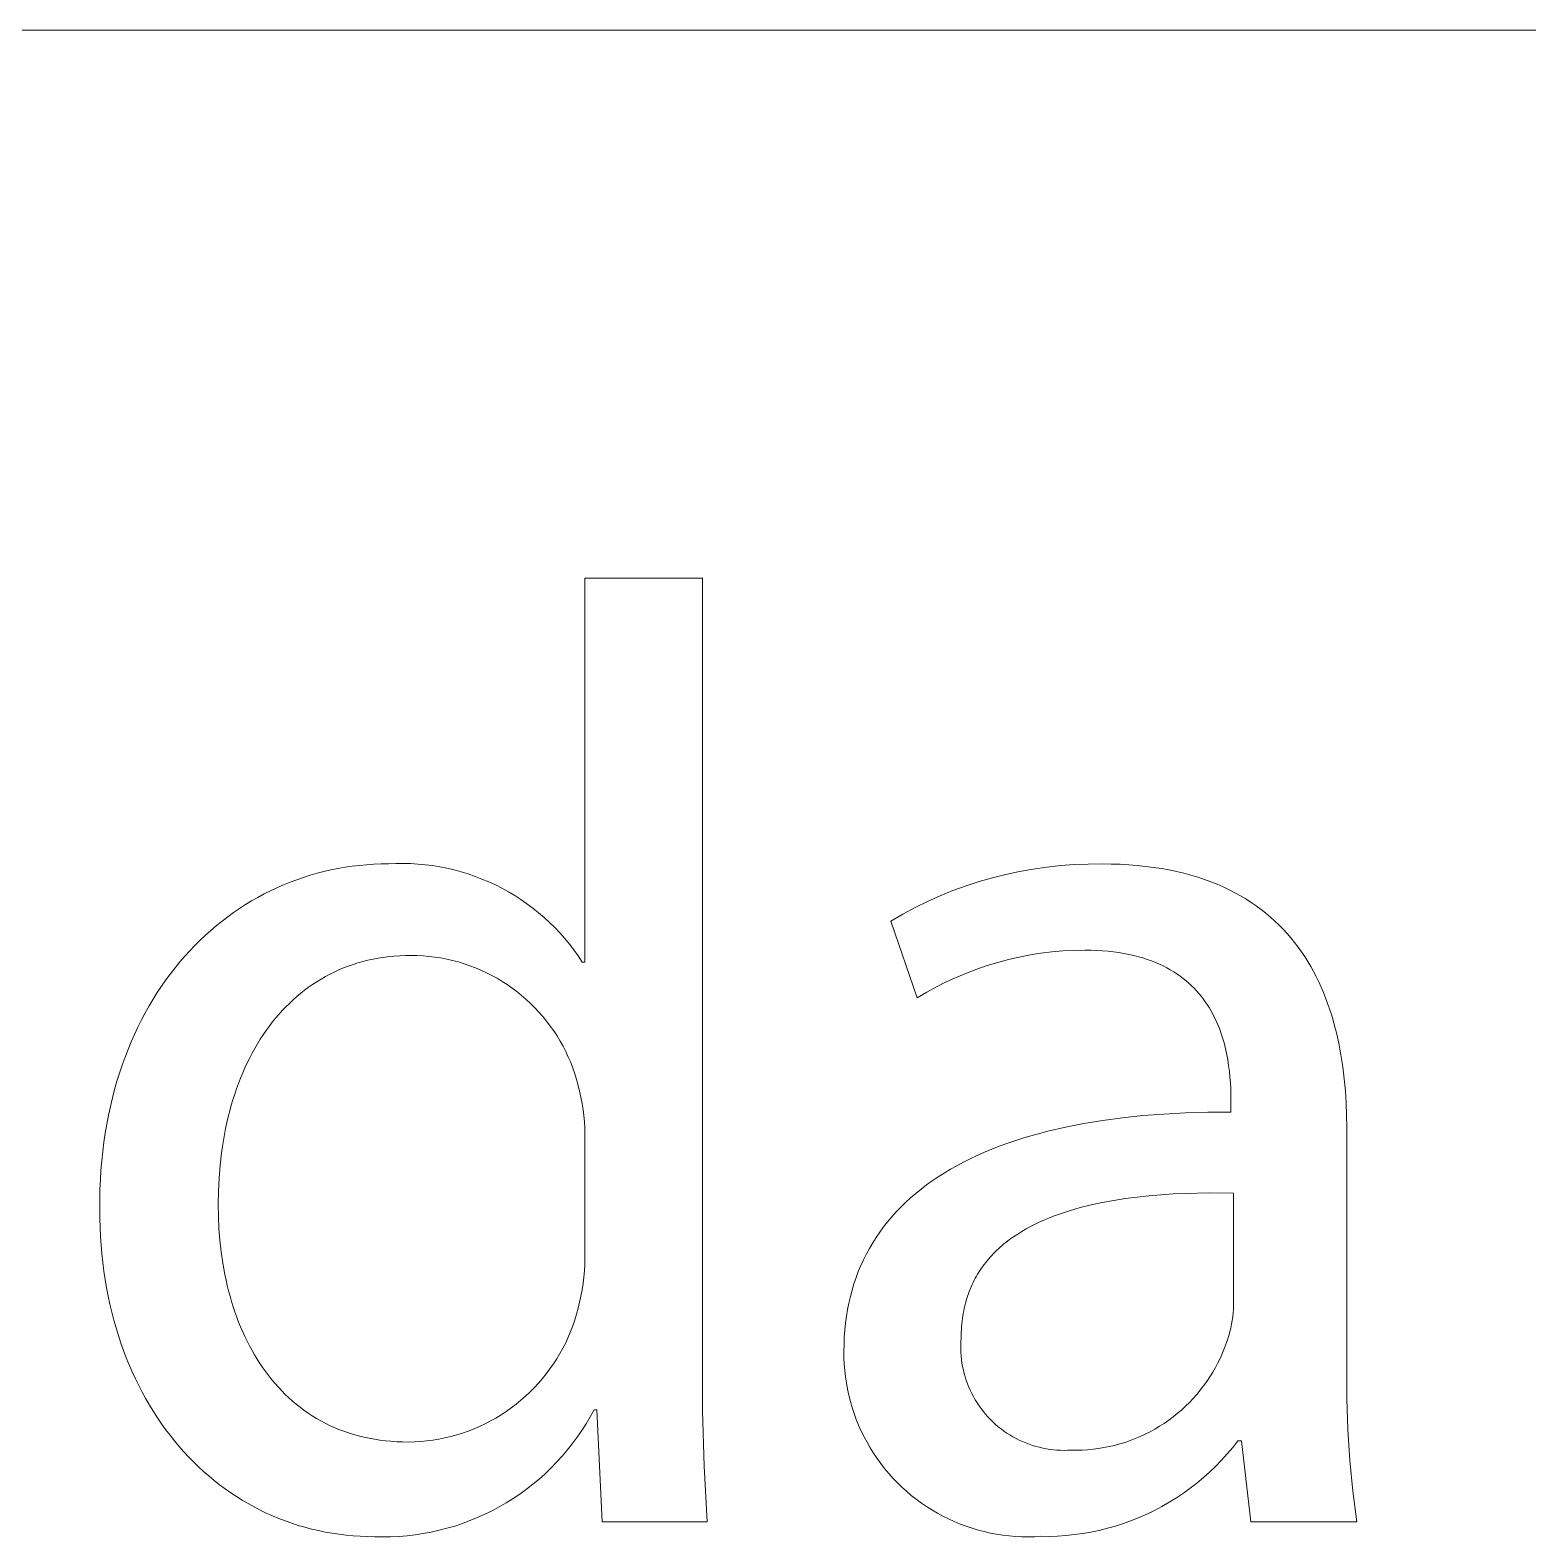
# Model space of a CAD drawing. Header units: millimetres. Extents: x 0 to 3480, y 0 to 2432.
# Drawn here: x 3366.9 to 3406.15, y 349.59 to 389.07 of the extents above; entities that cross this region are included whole.
import ezdxf

# ---------------------------------------------------------------- set-up
doc = ezdxf.new("R2010")
doc.units = ezdxf.units.MM
doc.header["$MEASUREMENT"] = 0
doc.layers.add('Domyślny', color=7, linetype='Continuous', true_color=0x000000)

msp = doc.modelspace()

# ---------------------------------------------------------------- linework, layer by layer
at = {"layer": 'Domyślny', "color": 18, "lineweight": 15, "true_color": 0x000000}
for p, q in [((3477.085, 389.066), (2165.12, 389.066)), ((3381.437, 364.65), (3381.437, 374.71)), ((3381.437, 374.71), (3384.52, 374.71)), ((3384.52, 374.71), (3384.52, 354.347)), ((3374.968, 367.101), (3375.153, 367.133)), ((3375.153, 367.133), (3375.34, 367.161)), ((3375.34, 367.161), (3375.528, 367.183)), ((3375.528, 367.183), (3375.717, 367.2)), ((3375.717, 367.2), (3375.908, 367.213)), ((3375.908, 367.213), (3376.099, 367.221)), ((3376.099, 367.221), (3376.291, 367.223)), ((3376.291, 367.223), (3376.484, 367.232)), ((3376.484, 367.232), (3376.676, 367.234)), ((3376.676, 367.234), (3376.869, 367.229)), ((3376.869, 367.229), (3377.061, 367.218)), ((3377.061, 367.218), (3377.252, 367.2)), ((3377.252, 367.2), (3377.443, 367.176)), ((3377.443, 367.176), (3377.633, 367.145)), ((3377.633, 367.145), (3377.822, 367.108)), ((3393.185, 367.088), (3393.545, 367.14)), ((3393.545, 367.14), (3393.906, 367.179)), ((3393.906, 367.179), (3394.268, 367.205)), ((3394.268, 367.205), (3394.631, 367.219)), ((3394.631, 367.219), (3394.995, 367.221)), ((3394.995, 367.221), (3395.233, 367.218)), ((3395.233, 367.218), (3395.466, 367.211)), ((3395.466, 367.211), (3395.693, 367.198)), ((3395.693, 367.198), (3395.915, 367.18)), ((3395.915, 367.18), (3396.131, 367.158)), ((3396.131, 367.158), (3396.342, 367.131)), ((3396.342, 367.131), (3396.547, 367.099)), ((3373.539, 366.672), (3373.711, 366.742)), ((3373.711, 366.742), (3373.886, 366.808)), ((3373.886, 366.808), (3374.062, 366.868)), ((3374.062, 366.868), (3374.24, 366.924)), ((3374.24, 366.924), (3374.42, 366.976)), ((3374.42, 366.976), (3374.601, 367.022)), ((3374.601, 367.022), (3374.783, 367.064)), ((3374.783, 367.064), (3374.968, 367.101)), ((3377.822, 367.108), (3378.01, 367.064)), ((3378.01, 367.064), (3378.196, 367.014)), ((3378.196, 367.014), (3378.38, 366.958)), ((3378.38, 366.958), (3378.562, 366.895)), ((3378.562, 366.895), (3378.741, 366.826)), ((3378.741, 366.826), (3378.919, 366.751)), ((3378.919, 366.751), (3379.093, 366.67)), ((3391.426, 366.646), (3391.771, 366.759)), ((3391.771, 366.759), (3392.12, 366.859)), ((3392.12, 366.859), (3392.473, 366.948)), ((3392.473, 366.948), (3392.828, 367.024)), ((3392.828, 367.024), (3393.185, 367.088)), ((3396.547, 367.099), (3396.747, 367.063)), ((3396.747, 367.063), (3396.942, 367.022)), ((3396.942, 367.022), (3397.132, 366.977)), ((3397.132, 366.977), (3397.317, 366.928)), ((3397.317, 366.928), (3397.497, 366.874)), ((3397.497, 366.874), (3397.672, 366.817)), ((3397.672, 366.817), (3397.842, 366.755)), ((3397.842, 366.755), (3398.007, 366.689)), ((3372.706, 366.254), (3372.868, 366.346)), ((3372.868, 366.346), (3373.033, 366.435)), ((3373.033, 366.435), (3373.2, 366.518)), ((3373.2, 366.518), (3373.368, 366.598)), ((3373.368, 366.598), (3373.539, 366.672)), ((3379.093, 366.67), (3379.265, 366.583)), ((3379.265, 366.583), (3379.434, 366.49)), ((3379.434, 366.49), (3379.599, 366.391)), ((3379.599, 366.391), (3379.761, 366.287)), ((3390.417, 366.237), (3390.748, 366.385)), ((3390.748, 366.385), (3391.085, 366.521)), ((3391.085, 366.521), (3391.426, 366.646)), ((3398.007, 366.689), (3398.167, 366.619)), ((3398.167, 366.619), (3398.322, 366.546)), ((3398.322, 366.546), (3398.473, 366.468)), ((3398.473, 366.468), (3398.62, 366.387)), ((3398.62, 366.387), (3398.761, 366.303)), ((3372.08, 365.838), (3372.233, 365.949)), ((3372.233, 365.949), (3372.388, 366.055)), ((3372.388, 366.055), (3372.546, 366.156)), ((3372.546, 366.156), (3372.706, 366.254)), ((3379.761, 366.287), (3379.919, 366.178)), ((3379.919, 366.178), (3380.073, 366.062)), ((3380.073, 366.062), (3380.224, 365.942)), ((3380.224, 365.942), (3380.37, 365.817)), ((3389.769, 365.907), (3390.09, 366.078)), ((3390.09, 366.078), (3390.417, 366.237)), ((3398.761, 366.303), (3398.898, 366.215)), ((3398.898, 366.215), (3399.031, 366.124)), ((3399.031, 366.124), (3399.16, 366.029)), ((3399.16, 366.029), (3399.284, 365.931)), ((3371.636, 365.481), (3371.781, 365.604)), ((3371.781, 365.604), (3371.929, 365.723)), ((3371.929, 365.723), (3372.08, 365.838)), ((3380.37, 365.817), (3380.511, 365.687)), ((3380.511, 365.687), (3380.649, 365.552)), ((3380.649, 365.552), (3380.781, 365.412)), ((3389.455, 365.726), (3389.769, 365.907)), ((3390.15, 363.709), (3389.455, 365.726)), ((3399.284, 365.931), (3399.404, 365.83)), ((3399.404, 365.83), (3399.519, 365.726)), ((3399.519, 365.726), (3399.631, 365.619)), ((3399.631, 365.619), (3399.738, 365.509)), ((3371.217, 365.085), (3371.353, 365.221)), ((3371.353, 365.221), (3371.493, 365.353)), ((3371.493, 365.353), (3371.636, 365.481)), ((3380.781, 365.412), (3380.909, 365.268)), ((3380.909, 365.268), (3381.031, 365.119)), ((3399.738, 365.509), (3399.842, 365.396)), ((3399.842, 365.396), (3399.941, 365.281)), ((3399.941, 365.281), (3400.037, 365.163)), ((3400.037, 365.163), (3400.129, 365.042)), ((3370.823, 364.652), (3370.951, 364.801)), ((3370.951, 364.801), (3371.082, 364.945)), ((3371.082, 364.945), (3371.217, 365.085)), ((3376.024, 364.752), (3375.888, 364.727)), ((3376.162, 364.774), (3376.024, 364.752)), ((3376.302, 364.792), (3376.162, 364.774)), ((3376.444, 364.806), (3376.302, 364.792)), ((3376.588, 364.816), (3376.444, 364.806)), ((3376.734, 364.822), (3376.588, 364.816)), ((3376.882, 364.824), (3376.734, 364.822)), ((3377.04, 364.822), (3376.882, 364.824)), ((3377.197, 364.814), (3377.04, 364.822)), ((3377.353, 364.8), (3377.197, 364.814)), ((3377.509, 364.781), (3377.353, 364.8)), ((3377.665, 364.757), (3377.509, 364.781)), ((3377.819, 364.727), (3377.665, 364.757)), ((3381.031, 365.119), (3381.149, 364.967)), ((3381.149, 364.967), (3381.261, 364.81)), ((3381.261, 364.81), (3381.368, 364.65)), ((3392.82, 364.782), (3392.538, 364.718)), ((3393.104, 364.837), (3392.82, 364.782)), ((3393.389, 364.882), (3393.104, 364.837)), ((3393.677, 364.917), (3393.389, 364.882)), ((3393.965, 364.941), (3393.677, 364.917)), ((3394.253, 364.956), (3393.965, 364.941)), ((3394.543, 364.961), (3394.253, 364.956)), ((3394.702, 364.959), (3394.543, 364.961)), ((3394.856, 364.954), (3394.702, 364.959)), ((3395.007, 364.945), (3394.856, 364.954)), ((3395.153, 364.932), (3395.007, 364.945)), ((3395.295, 364.917), (3395.153, 364.932)), ((3395.432, 364.898), (3395.295, 364.917)), ((3395.566, 364.876), (3395.432, 364.898)), ((3395.695, 364.85), (3395.566, 364.876)), ((3395.821, 364.822), (3395.695, 364.85)), ((3395.942, 364.791), (3395.821, 364.822)), ((3396.06, 364.757), (3395.942, 364.791)), ((3396.174, 364.721), (3396.06, 364.757)), ((3400.129, 365.042), (3400.217, 364.919)), ((3400.217, 364.919), (3400.301, 364.793)), ((3400.301, 364.793), (3400.382, 364.665)), ((3370.577, 364.343), (3370.698, 364.5)), ((3370.698, 364.5), (3370.823, 364.652)), ((3374.871, 364.389), (3374.753, 364.331)), ((3374.991, 364.444), (3374.871, 364.389)), ((3375.113, 364.495), (3374.991, 364.444)), ((3375.237, 364.543), (3375.113, 364.495)), ((3375.363, 364.587), (3375.237, 364.543)), ((3375.491, 364.627), (3375.363, 364.587)), ((3375.621, 364.664), (3375.491, 364.627)), ((3375.754, 364.697), (3375.621, 364.664)), ((3375.888, 364.727), (3375.754, 364.697)), ((3377.972, 364.692), (3377.819, 364.727)), ((3378.124, 364.652), (3377.972, 364.692)), ((3378.275, 364.606), (3378.124, 364.652)), ((3378.424, 364.555), (3378.275, 364.606)), ((3378.57, 364.499), (3378.424, 364.555)), ((3378.715, 364.438), (3378.57, 364.499)), ((3378.858, 364.372), (3378.715, 364.438)), ((3378.998, 364.301), (3378.858, 364.372)), ((3381.368, 364.65), (3381.437, 364.65)), ((3391.438, 364.362), (3391.172, 364.25)), ((3391.708, 364.466), (3391.438, 364.362)), ((3391.982, 364.559), (3391.708, 364.466)), ((3392.258, 364.643), (3391.982, 364.559)), ((3392.538, 364.718), (3392.258, 364.643)), ((3396.284, 364.681), (3396.174, 364.721)), ((3396.39, 364.639), (3396.284, 364.681)), ((3396.493, 364.595), (3396.39, 364.639)), ((3396.592, 364.548), (3396.493, 364.595)), ((3396.688, 364.499), (3396.592, 364.548)), ((3396.78, 364.447), (3396.688, 364.499)), ((3396.869, 364.393), (3396.78, 364.447)), ((3396.955, 364.338), (3396.869, 364.393)), ((3400.382, 364.665), (3400.459, 364.535)), ((3400.459, 364.535), (3400.532, 364.403)), ((3400.532, 364.403), (3400.603, 364.268)), ((3370.231, 363.849), (3370.343, 364.018)), ((3370.343, 364.018), (3370.458, 364.183)), ((3370.458, 364.183), (3370.577, 364.343)), ((3374.196, 363.99), (3374.091, 363.912)), ((3374.303, 364.065), (3374.196, 363.99)), ((3374.413, 364.136), (3374.303, 364.065)), ((3374.524, 364.204), (3374.413, 364.136)), ((3374.637, 364.269), (3374.524, 364.204)), ((3374.753, 364.331), (3374.637, 364.269)), ((3379.136, 364.225), (3378.998, 364.301)), ((3379.271, 364.144), (3379.136, 364.225)), ((3379.403, 364.059), (3379.271, 364.144)), ((3379.532, 363.969), (3379.403, 364.059)), ((3379.658, 363.875), (3379.532, 363.969)), ((3390.651, 363.997), (3390.398, 363.858)), ((3390.909, 364.128), (3390.651, 363.997)), ((3391.172, 364.25), (3390.909, 364.128)), ((3397.037, 364.28), (3396.955, 364.338)), ((3397.116, 364.22), (3397.037, 364.28)), ((3397.192, 364.159), (3397.116, 364.22)), ((3397.265, 364.095), (3397.192, 364.159)), ((3397.335, 364.03), (3397.265, 364.095)), ((3397.402, 363.964), (3397.335, 364.03)), ((3397.466, 363.896), (3397.402, 363.964)), ((3400.603, 364.268), (3400.669, 364.132)), ((3400.669, 364.132), (3400.733, 363.994)), ((3400.733, 363.994), (3400.793, 363.854)), ((3370.018, 363.501), (3370.123, 363.677)), ((3370.123, 363.677), (3370.231, 363.849)), ((3373.694, 363.569), (3373.6, 363.475)), ((3373.79, 363.659), (3373.694, 363.569)), ((3373.888, 363.746), (3373.79, 363.659)), ((3373.989, 363.831), (3373.888, 363.746)), ((3374.091, 363.912), (3373.989, 363.831)), ((3379.78, 363.776), (3379.658, 363.875)), ((3379.899, 363.673), (3379.78, 363.776)), ((3380.014, 363.566), (3379.899, 363.673)), ((3380.126, 363.455), (3380.014, 363.566)), ((3390.398, 363.858), (3390.15, 363.709)), ((3397.528, 363.826), (3397.466, 363.896)), ((3397.586, 363.755), (3397.528, 363.826)), ((3397.642, 363.683), (3397.586, 363.755)), ((3397.695, 363.61), (3397.642, 363.683)), ((3397.746, 363.535), (3397.695, 363.61)), ((3400.793, 363.854), (3400.849, 363.712)), ((3400.849, 363.712), (3400.903, 363.569)), ((3400.903, 363.569), (3400.954, 363.424)), ((3369.819, 363.136), (3369.916, 363.32)), ((3369.916, 363.32), (3370.018, 363.501)), ((3373.332, 363.178), (3373.247, 363.073)), ((3373.419, 363.28), (3373.332, 363.178)), ((3373.508, 363.379), (3373.419, 363.28)), ((3373.6, 363.475), (3373.508, 363.379)), ((3380.233, 363.341), (3380.126, 363.455)), ((3380.337, 363.222), (3380.233, 363.341)), ((3380.436, 363.1), (3380.337, 363.222)), ((3397.794, 363.46), (3397.746, 363.535)), ((3397.839, 363.383), (3397.794, 363.46)), ((3397.883, 363.306), (3397.839, 363.383)), ((3397.923, 363.228), (3397.883, 363.306)), ((3397.962, 363.149), (3397.923, 363.228)), ((3400.954, 363.424), (3401.001, 363.277)), ((3401.001, 363.277), (3401.046, 363.13)), ((3369.634, 362.756), (3369.725, 362.948)), ((3369.725, 362.948), (3369.819, 363.136)), ((3373.085, 362.855), (3373.007, 362.742)), ((3373.165, 362.965), (3373.085, 362.855)), ((3373.247, 363.073), (3373.165, 362.965)), ((3380.531, 362.975), (3380.436, 363.1)), ((3380.622, 362.846), (3380.531, 362.975)), ((3380.708, 362.715), (3380.622, 362.846)), ((3397.998, 363.07), (3397.962, 363.149)), ((3398.033, 362.99), (3397.998, 363.07)), ((3398.065, 362.91), (3398.033, 362.99)), ((3398.095, 362.829), (3398.065, 362.91)), ((3398.123, 362.748), (3398.095, 362.829)), ((3401.046, 363.13), (3401.087, 362.98)), ((3401.087, 362.98), (3401.126, 362.83)), ((3401.126, 362.83), (3401.162, 362.679)), ((3369.466, 362.362), (3369.548, 362.561)), ((3369.548, 362.561), (3369.634, 362.756)), ((3372.788, 362.387), (3372.72, 362.263)), ((3372.859, 362.508), (3372.788, 362.387)), ((3372.932, 362.626), (3372.859, 362.508)), ((3373.007, 362.742), (3372.932, 362.626)), ((3380.789, 362.58), (3380.708, 362.715)), ((3380.866, 362.443), (3380.789, 362.58)), ((3380.937, 362.303), (3380.866, 362.443)), ((3398.149, 362.667), (3398.123, 362.748)), ((3398.173, 362.586), (3398.149, 362.667)), ((3398.196, 362.505), (3398.173, 362.586)), ((3398.217, 362.424), (3398.196, 362.505)), ((3398.236, 362.343), (3398.217, 362.424)), ((3401.162, 362.679), (3401.195, 362.526)), ((3401.195, 362.526), (3401.225, 362.372)), ((3369.313, 361.952), (3369.387, 362.159)), ((3369.387, 362.159), (3369.466, 362.362)), ((3372.591, 362.009), (3372.53, 361.878)), ((3372.654, 362.137), (3372.591, 362.009)), ((3372.72, 362.263), (3372.654, 362.137)), ((3381.004, 362.161), (3380.937, 362.303)), ((3381.066, 362.016), (3381.004, 362.161)), ((3381.123, 361.87), (3381.066, 362.016)), ((3398.254, 362.262), (3398.236, 362.343)), ((3398.284, 362.101), (3398.254, 362.262)), ((3398.309, 361.942), (3398.284, 362.101)), ((3401.225, 362.372), (3401.253, 362.218)), ((3401.253, 362.218), (3401.301, 361.907)), ((3369.176, 361.528), (3369.242, 361.742)), ((3369.242, 361.742), (3369.313, 361.952)), ((3372.415, 361.609), (3372.362, 361.471)), ((3372.471, 361.745), (3372.415, 361.609)), ((3372.53, 361.878), (3372.471, 361.745)), ((3381.175, 361.721), (3381.123, 361.87)), ((3381.221, 361.571), (3381.175, 361.721)), ((3398.329, 361.786), (3398.309, 361.942)), ((3398.344, 361.633), (3398.329, 361.786)), ((3398.355, 361.484), (3398.344, 361.633)), ((3401.301, 361.907), (3401.339, 361.593)), ((3401.339, 361.593), (3401.368, 361.277)), ((3369.056, 361.09), (3369.114, 361.311)), ((3369.114, 361.311), (3369.176, 361.528)), ((3372.311, 361.331), (3372.262, 361.189)), ((3372.362, 361.471), (3372.311, 361.331)), ((3381.262, 361.419), (3381.221, 361.571)), ((3381.298, 361.266), (3381.262, 361.419)), ((3381.334, 361.108), (3381.298, 361.266)), ((3398.362, 361.34), (3398.355, 361.484)), ((3398.366, 361.2), (3398.362, 361.34)), ((3398.367, 361.067), (3398.366, 361.2)), ((3401.368, 361.277), (3401.388, 360.96)), ((3368.954, 360.637), (3369.003, 360.865)), ((3369.003, 360.865), (3369.056, 361.09)), ((3372.172, 360.898), (3372.131, 360.749)), ((3372.216, 361.044), (3372.172, 360.898)), ((3372.262, 361.189), (3372.216, 361.044)), ((3381.365, 360.949), (3381.334, 361.108)), ((3381.39, 360.788), (3381.365, 360.949)), ((3398.367, 360.719), (3398.367, 361.067)), ((3401.388, 360.96), (3401.4, 360.642)), ((3368.91, 360.406), (3368.954, 360.637)), ((3372.057, 360.446), (3372.024, 360.291)), ((3372.093, 360.599), (3372.057, 360.446)), ((3372.131, 360.749), (3372.093, 360.599)), ((3381.411, 360.627), (3381.39, 360.788)), ((3381.425, 360.466), (3381.411, 360.627)), ((3381.435, 360.304), (3381.425, 360.466)), ((3394.035, 360.326), (3394.515, 360.42)), ((3394.515, 360.42), (3395.013, 360.502)), ((3395.013, 360.502), (3395.528, 360.571)), ((3395.528, 360.571), (3396.061, 360.626)), ((3396.061, 360.626), (3396.612, 360.669)), ((3396.612, 360.669), (3397.18, 360.699)), ((3397.18, 360.699), (3397.765, 360.716)), ((3397.765, 360.716), (3398.367, 360.719)), ((3401.4, 360.642), (3401.404, 360.325)), ((3368.835, 359.933), (3368.87, 360.171)), ((3368.87, 360.171), (3368.91, 360.406)), ((3371.993, 360.135), (3371.965, 359.976)), ((3372.024, 360.291), (3371.993, 360.135)), ((3381.439, 360.142), (3381.435, 360.304)), ((3381.437, 359.98), (3381.439, 360.142)), ((3392.703, 359.967), (3392.914, 360.035)), ((3392.914, 360.035), (3393.129, 360.099)), ((3393.129, 360.099), (3393.349, 360.161)), ((3393.349, 360.161), (3393.573, 360.219)), ((3393.573, 360.219), (3394.035, 360.326)), ((3401.404, 360.325), (3401.404, 354.02)), ((3368.778, 359.446), (3368.804, 359.691)), ((3368.804, 359.691), (3368.835, 359.933)), ((3371.916, 359.654), (3371.878, 359.325)), ((3371.939, 359.816), (3371.916, 359.654)), ((3371.965, 359.976), (3371.939, 359.816)), ((3381.437, 357.059), (3381.437, 359.98)), ((3391.72, 359.583), (3391.908, 359.666)), ((3391.908, 359.666), (3392.1, 359.746)), ((3392.1, 359.746), (3392.296, 359.823)), ((3392.296, 359.823), (3392.497, 359.897)), ((3392.497, 359.897), (3392.703, 359.967)), ((3368.757, 359.198), (3368.778, 359.446)), ((3371.878, 359.325), (3371.851, 358.989)), ((3391.018, 359.221), (3391.186, 359.316)), ((3391.186, 359.316), (3391.36, 359.408)), ((3391.36, 359.408), (3391.538, 359.497)), ((3391.538, 359.497), (3391.72, 359.583)), ((3368.73, 358.691), (3368.741, 358.946)), ((3368.741, 358.946), (3368.757, 359.198)), ((3371.851, 358.989), (3371.835, 358.647)), ((3390.392, 358.81), (3390.541, 358.917)), ((3390.541, 358.917), (3390.695, 359.021)), ((3390.695, 359.021), (3390.854, 359.122)), ((3390.854, 359.122), (3391.018, 359.221)), ((3368.723, 358.172), (3368.724, 358.433)), ((3368.724, 358.433), (3368.73, 358.691)), ((3371.835, 358.647), (3371.829, 358.299)), ((3389.843, 358.352), (3389.973, 358.471)), ((3389.973, 358.471), (3390.107, 358.587)), ((3390.107, 358.587), (3390.247, 358.7)), ((3390.247, 358.7), (3390.392, 358.81)), ((3395.6, 358.453), (3395.297, 358.405)), ((3395.908, 358.493), (3395.6, 358.453)), ((3396.22, 358.526), (3395.908, 358.493)), ((3396.534, 358.553), (3396.22, 358.526)), ((3396.851, 358.574), (3396.534, 358.553)), ((3397.168, 358.589), (3396.851, 358.574)), ((3397.805, 358.603), (3397.168, 358.589)), ((3398.437, 358.598), (3397.805, 358.603)), ((3398.437, 355.654), (3398.437, 358.598)), ((3368.726, 357.933), (3368.723, 358.172)), ((3371.829, 358.299), (3371.834, 357.982)), ((3389.482, 357.977), (3389.597, 358.105)), ((3389.597, 358.105), (3389.718, 358.23)), ((3389.718, 358.23), (3389.843, 358.352)), ((3393.872, 358.047), (3393.74, 357.999)), ((3394.006, 358.093), (3393.872, 358.047)), ((3394.142, 358.136), (3394.006, 358.093)), ((3394.28, 358.177), (3394.142, 358.136)), ((3394.42, 358.216), (3394.28, 358.177)), ((3394.706, 358.288), (3394.42, 358.216)), ((3394.998, 358.351), (3394.706, 358.288)), ((3395.297, 358.405), (3394.998, 358.351)), ((3368.732, 357.696), (3368.726, 357.933)), ((3368.744, 357.462), (3368.732, 357.696)), ((3371.834, 357.982), (3371.849, 357.67)), ((3371.849, 357.67), (3371.873, 357.361)), ((3389.166, 357.576), (3389.266, 357.713)), ((3389.266, 357.713), (3389.372, 357.846)), ((3389.372, 357.846), (3389.482, 357.977)), ((3393.003, 357.659), (3392.89, 357.594)), ((3393.119, 357.723), (3393.003, 357.659)), ((3393.238, 357.783), (3393.119, 357.723)), ((3393.36, 357.841), (3393.238, 357.783)), ((3393.484, 357.896), (3393.36, 357.841)), ((3393.611, 357.949), (3393.484, 357.896)), ((3393.74, 357.999), (3393.611, 357.949)), ((3368.76, 357.231), (3368.744, 357.462)), ((3371.873, 357.361), (3371.907, 357.057)), ((3388.895, 357.15), (3388.98, 357.295)), ((3388.98, 357.295), (3389.071, 357.437)), ((3389.071, 357.437), (3389.166, 357.576)), ((3392.42, 357.264), (3392.372, 357.223)), ((3392.469, 357.303), (3392.42, 357.264)), ((3392.57, 357.38), (3392.469, 357.303)), ((3392.673, 357.454), (3392.57, 357.38)), ((3392.78, 357.525), (3392.673, 357.454)), ((3392.89, 357.594), (3392.78, 357.525)), ((3368.78, 357.002), (3368.76, 357.231)), ((3368.804, 356.776), (3368.78, 357.002)), ((3371.907, 357.057), (3371.951, 356.758)), ((3381.44, 356.892), (3381.437, 357.059)), ((3381.437, 356.726), (3381.44, 356.892)), ((3388.739, 356.851), (3388.815, 357.002)), ((3388.815, 357.002), (3388.895, 357.15)), ((3392.02, 356.874), (3391.981, 356.827)), ((3392.061, 356.921), (3392.02, 356.874)), ((3392.103, 356.966), (3392.061, 356.921)), ((3392.145, 357.011), (3392.103, 356.966)), ((3392.189, 357.055), (3392.145, 357.011)), ((3392.233, 357.098), (3392.189, 357.055)), ((3392.279, 357.141), (3392.233, 357.098)), ((3392.325, 357.182), (3392.279, 357.141)), ((3392.372, 357.223), (3392.325, 357.182)), ((3368.833, 356.553), (3368.804, 356.776)), ((3368.866, 356.332), (3368.833, 356.553)), ((3371.951, 356.758), (3371.976, 356.61)), ((3371.976, 356.61), (3372.004, 356.464)), ((3372.004, 356.464), (3372.035, 356.319)), ((3381.413, 356.394), (3381.428, 356.559)), ((3381.428, 356.559), (3381.437, 356.726)), ((3388.544, 356.382), (3388.604, 356.541)), ((3388.604, 356.541), (3388.669, 356.698)), ((3388.669, 356.698), (3388.739, 356.851)), ((3391.731, 356.475), (3391.7, 356.421)), ((3391.764, 356.528), (3391.731, 356.475)), ((3391.797, 356.58), (3391.764, 356.528)), ((3391.832, 356.631), (3391.797, 356.58)), ((3391.868, 356.681), (3391.832, 356.631)), ((3391.904, 356.731), (3391.868, 356.681)), ((3391.942, 356.779), (3391.904, 356.731)), ((3391.981, 356.827), (3391.942, 356.779)), ((3368.903, 356.114), (3368.866, 356.332)), ((3368.945, 355.899), (3368.903, 356.114)), ((3372.035, 356.319), (3372.067, 356.176)), ((3372.067, 356.176), (3372.103, 356.034)), ((3381.367, 356.064), (3381.393, 356.228)), ((3381.393, 356.228), (3381.413, 356.394)), ((3388.439, 356.055), (3388.489, 356.22)), ((3388.489, 356.22), (3388.544, 356.382)), ((3391.534, 356.082), (3391.511, 356.023)), ((3391.559, 356.141), (3391.534, 356.082)), ((3391.585, 356.199), (3391.559, 356.141)), ((3391.612, 356.256), (3391.585, 356.199)), ((3391.64, 356.312), (3391.612, 356.256)), ((3391.669, 356.367), (3391.64, 356.312)), ((3391.7, 356.421), (3391.669, 356.367)), ((3368.99, 355.687), (3368.945, 355.899)), ((3369.04, 355.478), (3368.99, 355.687)), ((3372.103, 356.034), (3372.14, 355.894)), ((3372.14, 355.894), (3372.18, 355.756)), ((3372.18, 355.756), (3372.223, 355.619)), ((3381.262, 355.581), (3381.298, 355.738)), ((3381.298, 355.738), (3381.335, 355.9)), ((3381.335, 355.9), (3381.367, 356.064)), ((3388.321, 355.544), (3388.355, 355.717)), ((3388.355, 355.717), (3388.395, 355.888)), ((3388.395, 355.888), (3388.439, 356.055)), ((3391.41, 355.712), (3391.394, 355.647)), ((3391.428, 355.776), (3391.41, 355.712)), ((3391.447, 355.839), (3391.428, 355.776)), ((3391.467, 355.901), (3391.447, 355.839)), ((3391.488, 355.962), (3391.467, 355.901)), ((3391.511, 356.023), (3391.488, 355.962)), ((3369.094, 355.272), (3369.04, 355.478)), ((3372.223, 355.619), (3372.268, 355.484)), ((3372.268, 355.484), (3372.315, 355.351)), ((3372.315, 355.351), (3372.365, 355.22)), ((3381.174, 355.273), (3381.221, 355.426)), ((3381.221, 355.426), (3381.262, 355.581)), ((3388.269, 355.19), (3388.292, 355.369)), ((3388.292, 355.369), (3388.321, 355.544)), ((3391.331, 355.309), (3391.322, 355.239)), ((3391.341, 355.379), (3391.331, 355.309)), ((3391.352, 355.447), (3391.341, 355.379)), ((3391.365, 355.515), (3391.352, 355.447)), ((3391.379, 355.581), (3391.365, 355.515)), ((3391.394, 355.647), (3391.379, 355.581)), ((3398.402, 355.258), (3398.416, 355.356)), ((3398.416, 355.356), (3398.426, 355.455)), ((3398.426, 355.455), (3398.433, 355.555)), ((3398.433, 355.555), (3398.437, 355.654)), ((3369.151, 355.068), (3369.094, 355.272)), ((3369.212, 354.868), (3369.151, 355.068)), ((3372.365, 355.22), (3372.417, 355.09)), ((3372.417, 355.09), (3372.472, 354.963)), ((3372.472, 354.963), (3372.529, 354.838)), ((3381.002, 354.823), (3381.065, 354.971)), ((3381.065, 354.971), (3381.122, 355.121)), ((3381.122, 355.121), (3381.174, 355.273)), ((3388.237, 354.825), (3388.25, 355.009)), ((3388.25, 355.009), (3388.269, 355.19)), ((3391.3, 354.948), (3391.298, 354.873)), ((3391.304, 355.022), (3391.3, 354.948)), ((3391.308, 355.095), (3391.304, 355.022)), ((3391.315, 355.168), (3391.308, 355.095)), ((3391.322, 355.239), (3391.315, 355.168)), ((3398.315, 354.87), (3398.341, 354.965)), ((3398.341, 354.965), (3398.365, 355.062)), ((3398.365, 355.062), (3398.385, 355.16)), ((3398.385, 355.16), (3398.402, 355.258)), ((3369.278, 354.67), (3369.212, 354.868)), ((3369.347, 354.476), (3369.278, 354.67)), ((3372.529, 354.838), (3372.589, 354.714)), ((3372.589, 354.714), (3372.651, 354.593)), ((3372.651, 354.593), (3372.715, 354.474)), ((3380.785, 354.394), (3380.862, 354.535)), ((3380.862, 354.535), (3380.935, 354.678)), ((3380.935, 354.678), (3381.002, 354.823)), ((3388.226, 354.449), (3388.229, 354.638)), ((3388.229, 354.638), (3388.237, 354.825)), ((3391.291, 354.703), (3391.288, 354.61)), ((3391.288, 354.61), (3391.288, 354.517)), ((3391.288, 354.517), (3391.292, 354.423)), ((3391.298, 354.797), (3391.291, 354.703)), ((3391.298, 354.873), (3391.298, 354.797)), ((3398.149, 354.413), (3398.202, 354.546)), ((3398.202, 354.546), (3398.251, 354.681)), ((3398.251, 354.681), (3398.284, 354.775)), ((3398.284, 354.775), (3398.315, 354.87)), ((3369.419, 354.285), (3369.347, 354.476)), ((3369.496, 354.097), (3369.419, 354.285)), ((3369.576, 353.913), (3369.496, 354.097)), ((3372.715, 354.474), (3372.782, 354.357)), ((3372.782, 354.357), (3372.851, 354.243)), ((3372.851, 354.243), (3372.923, 354.131)), ((3372.923, 354.131), (3372.997, 354.021)), ((3380.524, 353.99), (3380.615, 354.122)), ((3380.615, 354.122), (3380.702, 354.256)), ((3380.702, 354.256), (3380.785, 354.394)), ((3384.52, 354.347), (3384.524, 352.893)), ((3388.228, 354.283), (3388.226, 354.449)), ((3388.235, 354.118), (3388.228, 354.283)), ((3388.247, 353.953), (3388.235, 354.118)), ((3391.292, 354.423), (3391.298, 354.33)), ((3391.298, 354.33), (3391.308, 354.237)), ((3391.308, 354.237), (3391.321, 354.145)), ((3391.321, 354.145), (3391.338, 354.053)), ((3397.962, 354.027), (3398.029, 354.154)), ((3398.029, 354.154), (3398.091, 354.283)), ((3398.091, 354.283), (3398.149, 354.413)), ((3369.66, 353.731), (3369.576, 353.913)), ((3369.747, 353.553), (3369.66, 353.731)), ((3372.997, 354.021), (3373.074, 353.914)), ((3373.074, 353.914), (3373.153, 353.809)), ((3373.153, 353.809), (3373.234, 353.707)), ((3373.234, 353.707), (3373.318, 353.607)), ((3380.222, 353.615), (3380.327, 353.737)), ((3380.327, 353.737), (3380.427, 353.862)), ((3380.427, 353.862), (3380.524, 353.99)), ((3388.266, 353.788), (3388.247, 353.953)), ((3388.29, 353.624), (3388.266, 353.788)), ((3391.338, 354.053), (3391.357, 353.961)), ((3391.357, 353.961), (3391.379, 353.871)), ((3391.379, 353.871), (3391.405, 353.781)), ((3391.405, 353.781), (3391.434, 353.692)), ((3397.736, 353.662), (3397.816, 353.781)), ((3397.816, 353.781), (3397.891, 353.903)), ((3397.891, 353.903), (3397.962, 354.027)), ((3401.404, 354.02), (3401.405, 353.211)), ((3369.837, 353.378), (3369.747, 353.553)), ((3369.932, 353.207), (3369.837, 353.378)), ((3373.318, 353.607), (3373.405, 353.51)), ((3373.405, 353.51), (3373.493, 353.416)), ((3373.493, 353.416), (3373.585, 353.324)), ((3373.585, 353.324), (3373.678, 353.235)), ((3379.883, 353.274), (3380, 353.384)), ((3380, 353.384), (3380.113, 353.497)), ((3380.113, 353.497), (3380.222, 353.615)), ((3388.32, 353.462), (3388.29, 353.624)), ((3388.355, 353.3), (3388.32, 353.462)), ((3391.434, 353.692), (3391.465, 353.604)), ((3391.465, 353.604), (3391.5, 353.517)), ((3391.5, 353.517), (3391.538, 353.432)), ((3391.538, 353.432), (3391.579, 353.348)), ((3391.579, 353.348), (3391.622, 353.265)), ((3397.379, 353.215), (3397.474, 353.322)), ((3397.474, 353.322), (3397.565, 353.433)), ((3397.565, 353.433), (3397.653, 353.546)), ((3397.653, 353.546), (3397.736, 353.662)), ((3370.029, 353.039), (3369.932, 353.207)), ((3370.13, 352.874), (3370.029, 353.039)), ((3373.678, 353.235), (3373.774, 353.149)), ((3373.774, 353.149), (3373.873, 353.066)), ((3373.873, 353.066), (3373.974, 352.986)), ((3373.974, 352.986), (3374.077, 352.909)), ((3374.077, 352.909), (3374.183, 352.835)), ((3379.379, 352.877), (3379.51, 352.969)), ((3379.51, 352.969), (3379.638, 353.066)), ((3379.638, 353.066), (3379.762, 353.168)), ((3379.762, 353.168), (3379.883, 353.274)), ((3381.68, 352.921), (3381.578, 352.735)), ((3381.75, 352.921), (3381.68, 352.921)), ((3381.889, 349.989), (3381.75, 352.921)), ((3388.396, 353.139), (3388.355, 353.3)), ((3388.442, 352.98), (3388.396, 353.139)), ((3388.494, 352.823), (3388.442, 352.98)), ((3391.622, 353.265), (3391.668, 353.184)), ((3391.668, 353.184), (3391.718, 353.105)), ((3391.718, 353.105), (3391.769, 353.027)), ((3391.769, 353.027), (3391.824, 352.951)), ((3391.824, 352.951), (3391.881, 352.877)), ((3396.964, 352.821), (3397.073, 352.914)), ((3397.073, 352.914), (3397.179, 353.011)), ((3397.179, 353.011), (3397.281, 353.112)), ((3397.281, 353.112), (3397.379, 353.215)), ((3401.405, 353.211), (3401.432, 352.402)), ((3370.234, 352.713), (3370.13, 352.874)), ((3370.341, 352.556), (3370.234, 352.713)), ((3370.452, 352.402), (3370.341, 352.556)), ((3374.183, 352.835), (3374.291, 352.764)), ((3374.291, 352.764), (3374.402, 352.696)), ((3374.402, 352.696), (3374.515, 352.632)), ((3374.515, 352.632), (3374.631, 352.57)), ((3374.631, 352.57), (3374.749, 352.512)), ((3374.749, 352.512), (3374.869, 352.458)), ((3378.68, 352.485), (3378.825, 352.553)), ((3378.825, 352.553), (3378.968, 352.627)), ((3378.968, 352.627), (3379.108, 352.705)), ((3379.108, 352.705), (3379.245, 352.789)), ((3379.245, 352.789), (3379.379, 352.877)), ((3381.47, 352.553), (3381.356, 352.374)), ((3381.578, 352.735), (3381.47, 352.553)), ((3384.524, 352.893), (3384.567, 351.441)), ((3388.551, 352.668), (3388.494, 352.823)), ((3388.613, 352.514), (3388.551, 352.668)), ((3388.681, 352.363), (3388.613, 352.514)), ((3391.881, 352.877), (3391.94, 352.805)), ((3391.94, 352.805), (3392.002, 352.735)), ((3392.002, 352.735), (3392.067, 352.668)), ((3392.067, 352.668), (3392.133, 352.602)), ((3392.133, 352.602), (3392.202, 352.539)), ((3392.202, 352.539), (3392.273, 352.478)), ((3396.5, 352.488), (3396.62, 352.565)), ((3396.62, 352.565), (3396.738, 352.647)), ((3396.738, 352.647), (3396.853, 352.732)), ((3396.853, 352.732), (3396.964, 352.821)), ((3370.566, 352.252), (3370.452, 352.402)), ((3370.682, 352.105), (3370.566, 352.252)), ((3374.869, 352.458), (3374.992, 352.407)), ((3374.992, 352.407), (3375.118, 352.359)), ((3375.118, 352.359), (3375.246, 352.315)), ((3375.246, 352.315), (3375.376, 352.274)), ((3375.376, 352.274), (3375.509, 352.237)), ((3375.509, 352.237), (3375.644, 352.204)), ((3375.644, 352.204), (3375.781, 352.174)), ((3375.781, 352.174), (3375.921, 352.148)), ((3375.921, 352.148), (3376.064, 352.126)), ((3376.064, 352.126), (3376.209, 352.108)), ((3377.293, 352.104), (3377.452, 352.125)), ((3377.452, 352.125), (3377.611, 352.151)), ((3377.611, 352.151), (3377.768, 352.182)), ((3377.768, 352.182), (3377.924, 352.22)), ((3377.924, 352.22), (3378.079, 352.262)), ((3378.079, 352.262), (3378.232, 352.31)), ((3378.232, 352.31), (3378.383, 352.363)), ((3378.383, 352.363), (3378.533, 352.421)), ((3378.533, 352.421), (3378.68, 352.485)), ((3381.235, 352.199), (3381.109, 352.029)), ((3381.356, 352.374), (3381.235, 352.199)), ((3388.754, 352.214), (3388.681, 352.363)), ((3388.832, 352.068), (3388.754, 352.214)), ((3392.273, 352.478), (3392.346, 352.42)), ((3392.346, 352.42), (3392.421, 352.364)), ((3392.421, 352.364), (3392.498, 352.311)), ((3392.498, 352.311), (3392.577, 352.261)), ((3392.577, 352.261), (3392.657, 352.213)), ((3392.657, 352.213), (3392.739, 352.169)), ((3392.739, 352.169), (3392.823, 352.127)), ((3392.823, 352.127), (3392.908, 352.088)), ((3395.728, 352.114), (3395.862, 352.165)), ((3395.862, 352.165), (3395.994, 352.221)), ((3395.994, 352.221), (3396.124, 352.281)), ((3396.124, 352.281), (3396.251, 352.346)), ((3396.251, 352.346), (3396.377, 352.414)), ((3396.377, 352.414), (3396.5, 352.488)), ((3401.432, 352.402), (3401.485, 351.595)), ((3370.802, 351.962), (3370.682, 352.105)), ((3370.925, 351.823), (3370.802, 351.962)), ((3371.051, 351.688), (3370.925, 351.823)), ((3376.209, 352.108), (3376.356, 352.094)), ((3376.356, 352.094), (3376.506, 352.084)), ((3376.506, 352.084), (3376.658, 352.077)), ((3376.658, 352.077), (3376.813, 352.075)), ((3376.813, 352.075), (3376.973, 352.079)), ((3376.973, 352.079), (3377.133, 352.089)), ((3377.133, 352.089), (3377.293, 352.104)), ((3380.977, 351.863), (3380.839, 351.701)), ((3381.109, 352.029), (3380.977, 351.863)), ((3388.914, 351.925), (3388.832, 352.068)), ((3389.002, 351.784), (3388.914, 351.925)), ((3389.095, 351.647), (3389.002, 351.784)), ((3392.908, 352.088), (3392.994, 352.051)), ((3392.994, 352.051), (3393.081, 352.018)), ((3393.081, 352.018), (3393.169, 351.988)), ((3393.169, 351.988), (3393.259, 351.961)), ((3393.259, 351.961), (3393.349, 351.937)), ((3393.349, 351.937), (3393.44, 351.916)), ((3393.44, 351.916), (3393.532, 351.899)), ((3393.532, 351.899), (3393.624, 351.884)), ((3393.624, 351.884), (3393.717, 351.873)), ((3393.717, 351.873), (3393.81, 351.865)), ((3393.81, 351.865), (3393.903, 351.86)), ((3393.903, 351.86), (3393.997, 351.858)), ((3393.997, 351.858), (3394.09, 351.86)), ((3394.09, 351.86), (3394.183, 351.865)), ((3394.183, 351.865), (3394.326, 351.863)), ((3394.326, 351.863), (3394.469, 351.866)), ((3394.469, 351.866), (3394.612, 351.874)), ((3394.612, 351.874), (3394.755, 351.887)), ((3394.755, 351.887), (3394.897, 351.905)), ((3394.897, 351.905), (3395.038, 351.928)), ((3395.038, 351.928), (3395.179, 351.956)), ((3395.179, 351.956), (3395.318, 351.988)), ((3395.318, 351.988), (3395.456, 352.025)), ((3395.456, 352.025), (3395.593, 352.067)), ((3395.593, 352.067), (3395.728, 352.114)), ((3398.274, 351.766), (3398.125, 351.602)), ((3398.416, 351.934), (3398.274, 351.766)), ((3398.553, 352.108), (3398.416, 351.934)), ((3398.645, 352.108), (3398.553, 352.108)), ((3398.889, 349.987), (3398.645, 352.108)), ((3371.179, 351.557), (3371.051, 351.688)), ((3371.311, 351.429), (3371.179, 351.557)), ((3371.445, 351.305), (3371.311, 351.429)), ((3380.548, 351.393), (3380.394, 351.246)), ((3380.696, 351.545), (3380.548, 351.393)), ((3380.839, 351.701), (3380.696, 351.545)), ((3384.567, 351.441), (3384.647, 349.989)), ((3389.192, 351.513), (3389.095, 351.647)), ((3389.294, 351.382), (3389.192, 351.513)), ((3389.4, 351.255), (3389.294, 351.382)), ((3397.972, 351.444), (3397.812, 351.291)), ((3398.125, 351.602), (3397.972, 351.444)), ((3401.485, 351.595), (3401.565, 350.789)), ((3371.582, 351.186), (3371.445, 351.305)), ((3371.721, 351.07), (3371.582, 351.186)), ((3371.863, 350.958), (3371.721, 351.07)), ((3372.008, 350.851), (3371.863, 350.958)), ((3380.073, 350.969), (3379.905, 350.839)), ((3380.236, 351.105), (3380.073, 350.969)), ((3380.394, 351.246), (3380.236, 351.105)), ((3389.51, 351.132), (3389.4, 351.255)), ((3389.625, 351.013), (3389.51, 351.132)), ((3389.744, 350.897), (3389.625, 351.013)), ((3397.478, 351.002), (3397.304, 350.867)), ((3397.648, 351.144), (3397.478, 351.002)), ((3397.812, 351.291), (3397.648, 351.144)), ((3372.156, 350.747), (3372.008, 350.851)), ((3372.305, 350.648), (3372.156, 350.747)), ((3372.458, 350.553), (3372.305, 350.648)), ((3372.612, 350.462), (3372.458, 350.553)), ((3379.557, 350.596), (3379.377, 350.483)), ((3379.733, 350.714), (3379.557, 350.596)), ((3379.905, 350.839), (3379.733, 350.714)), ((3389.867, 350.786), (3389.744, 350.897)), ((3389.993, 350.679), (3389.867, 350.786)), ((3390.123, 350.576), (3389.993, 350.679)), ((3390.256, 350.478), (3390.123, 350.576)), ((3396.941, 350.615), (3396.754, 350.498)), ((3397.125, 350.738), (3396.941, 350.615)), ((3397.304, 350.867), (3397.125, 350.738)), ((3401.565, 350.789), (3401.67, 349.987)), ((3372.769, 350.375), (3372.612, 350.462)), ((3372.928, 350.293), (3372.769, 350.375)), ((3373.09, 350.215), (3372.928, 350.293)), ((3373.253, 350.141), (3373.09, 350.215)), ((3378.816, 350.183), (3378.622, 350.096)), ((3379.007, 350.277), (3378.816, 350.183)), ((3379.194, 350.377), (3379.007, 350.277)), ((3379.377, 350.483), (3379.194, 350.377)), ((3390.393, 350.385), (3390.256, 350.478)), ((3390.533, 350.296), (3390.393, 350.385)), ((3390.676, 350.212), (3390.533, 350.296)), ((3390.821, 350.134), (3390.676, 350.212)), ((3396.168, 350.189), (3395.967, 350.1)), ((3396.367, 350.285), (3396.168, 350.189)), ((3396.562, 350.389), (3396.367, 350.285)), ((3396.754, 350.498), (3396.562, 350.389)), ((3373.419, 350.072), (3373.253, 350.141)), ((3373.586, 350.008), (3373.419, 350.072)), ((3373.756, 349.948), (3373.586, 350.008)), ((3373.928, 349.892), (3373.756, 349.948)), ((3374.102, 349.841), (3373.928, 349.892)), ((3374.277, 349.795), (3374.102, 349.841)), ((3374.454, 349.754), (3374.277, 349.795)), ((3374.633, 349.717), (3374.454, 349.754)), ((3377.616, 349.763), (3377.409, 349.717)), ((3377.822, 349.816), (3377.616, 349.763)), ((3378.026, 349.875), (3377.822, 349.816)), ((3378.227, 349.942), (3378.026, 349.875)), ((3378.426, 350.016), (3378.227, 349.942)), ((3378.622, 350.096), (3378.426, 350.016)), ((3384.647, 349.989), (3381.889, 349.989)), ((3390.97, 350.06), (3390.821, 350.134)), ((3391.12, 349.991), (3390.97, 350.06)), ((3391.273, 349.928), (3391.12, 349.991)), ((3391.428, 349.87), (3391.273, 349.928)), ((3391.585, 349.817), (3391.428, 349.87)), ((3391.744, 349.77), (3391.585, 349.817)), ((3391.904, 349.728), (3391.744, 349.77)), ((3394.917, 349.762), (3394.701, 349.717)), ((3395.132, 349.815), (3394.917, 349.762)), ((3395.344, 349.875), (3395.132, 349.815)), ((3395.554, 349.943), (3395.344, 349.875)), ((3395.762, 350.018), (3395.554, 349.943)), ((3395.967, 350.1), (3395.762, 350.018)), ((3401.67, 349.987), (3398.889, 349.987)), ((3374.814, 349.685), (3374.633, 349.717)), ((3374.997, 349.658), (3374.814, 349.685)), ((3375.181, 349.635), (3374.997, 349.658)), ((3375.366, 349.618), (3375.181, 349.635)), ((3375.553, 349.605), (3375.366, 349.618)), ((3375.742, 349.598), (3375.553, 349.605)), ((3375.932, 349.595), (3375.742, 349.598)), ((3376.144, 349.591), (3375.932, 349.595)), ((3376.356, 349.594), (3376.144, 349.591)), ((3376.568, 349.604), (3376.356, 349.594)), ((3376.78, 349.621), (3376.568, 349.604)), ((3376.991, 349.646), (3376.78, 349.621)), ((3377.201, 349.678), (3376.991, 349.646)), ((3377.409, 349.717), (3377.201, 349.678)), ((3392.066, 349.692), (3391.904, 349.728)), ((3392.229, 349.661), (3392.066, 349.692)), ((3392.392, 349.636), (3392.229, 349.661)), ((3392.557, 349.616), (3392.392, 349.636)), ((3392.722, 349.603), (3392.557, 349.616)), ((3392.887, 349.595), (3392.722, 349.603)), ((3393.053, 349.592), (3392.887, 349.595)), ((3393.218, 349.596), (3393.053, 349.592)), ((3393.384, 349.605), (3393.218, 349.596)), ((3393.604, 349.604), (3393.384, 349.605)), ((3393.825, 349.611), (3393.604, 349.604)), ((3394.045, 349.626), (3393.825, 349.611)), ((3394.265, 349.649), (3394.045, 349.626)), ((3394.484, 349.679), (3394.265, 349.649)), ((3394.701, 349.717), (3394.484, 349.679))]:
    msp.add_line(p, q, dxfattribs=at)

doc.saveas('drawing.dxf')
